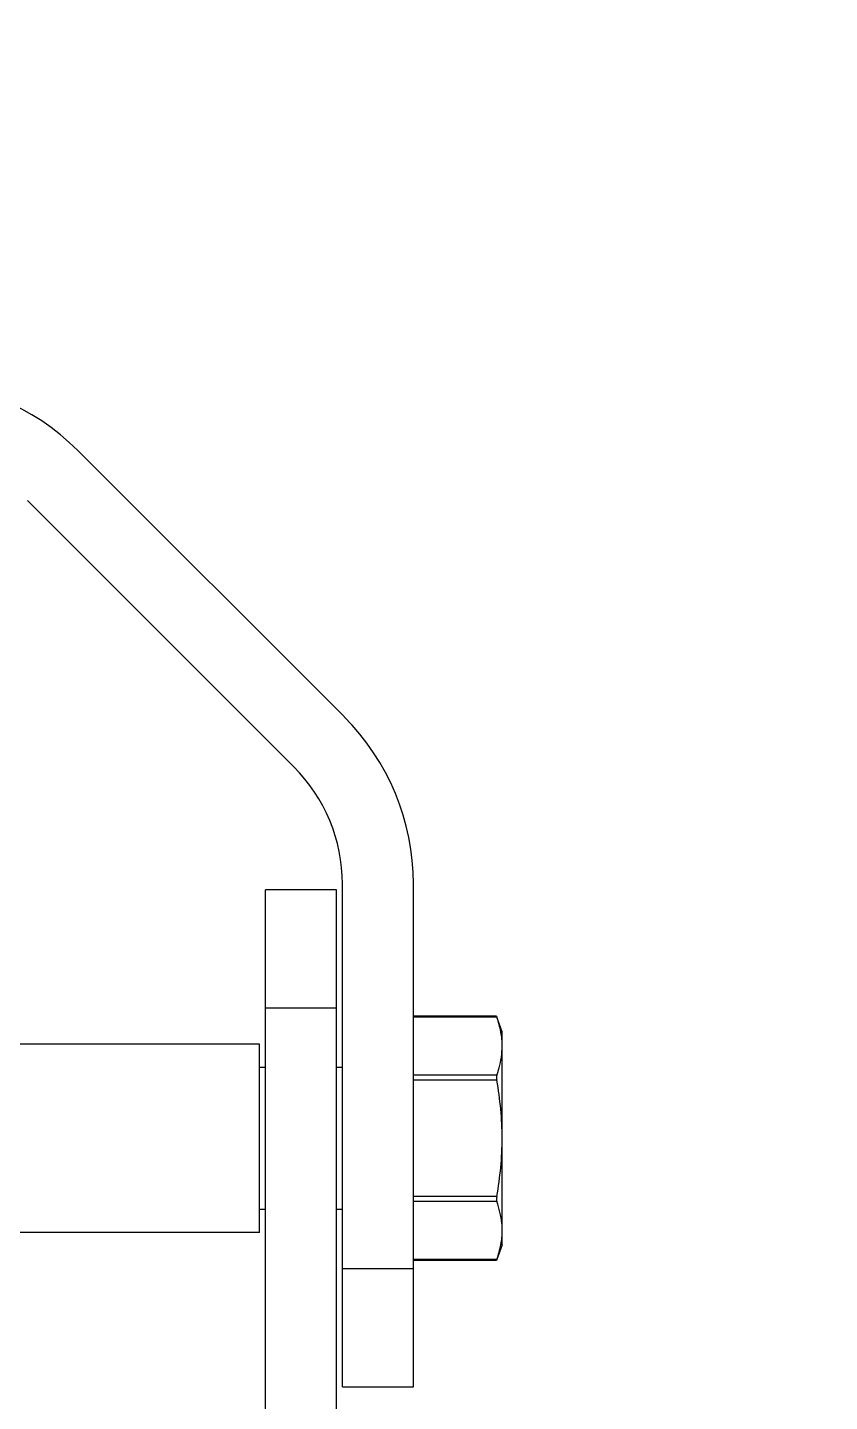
# Model space of a CAD drawing. Extents: x 1382187 to 1725648, y 860327 to 1571294.
# Drawn here: x 1507219 to 1508026, y 1247210 to 1248593 of the extents above; entities that cross this region are included whole.
import ezdxf

# ---------------------------------------------------------------- set-up
doc = ezdxf.new("R2010")
doc.units = 0
doc.header["$LTSCALE"] = 1000
doc.header["$MEASUREMENT"] = 0
doc.styles.get("Standard").update_dxf_attribs({"font": 'gbenor.shx', "bigfont": 'gbcbig.shx'})
doc.dimstyles.get("Standard").update_dxf_attribs({"dimtxt": 0.18, "dimasz": 0.18, "dimexe": 0.18, "dimexo": 0.0625, "dimgap": 0.09, "dimtad": 0, "dimtih": 1, "dimtoh": 1, "dimdec": 4, "dimzin": 0, "dimdsep": 46, "dimtxsty": 'Standard', "dimcen": 0.09, "dimadec": 0, "dimazin": 0, "dimtfac": 1, "dimtdec": 4, "dimtofl": 0, "dimtmove": 0, "dimatfit": 3, "dimfxl": 0, "dimtolj": 1, "dimtzin": 0, "dimarcsym": 0})

msp = doc.modelspace()

# ---------------------------------------------------------------- linework, layer by layer
at = {"linetype": 'Continuous'}
for p, q in [((1507537.6, 1247899.3), (1507269.8, 1248167.2)), ((1507219.2, 1248116.7), (1507487.1, 1247848.8)), ((1507530, 1247725), (1507458.6, 1247725)), ((1507458.6, 1246665.3), (1507458.6, 1247725)), ((1507530, 1246665.3), (1507530, 1247725)), ((1507536, 1247224.9), (1507536, 1247730.9)), ((1507607.4, 1247224.9), (1507607.4, 1247730.9)), ((1507530, 1247605.9), (1507458.6, 1247605.9)), ((1507691, 1247597.8), (1507607.4, 1247597.8)), ((1507691, 1247597.8), (1507691.3, 1247597)), ((1507691.3, 1247597), (1507607.4, 1247597)), ((1507696.7, 1247582.1), (1507691.3, 1247597)), ((1507696.7, 1247367.8), (1507696.7, 1247582.1)), ((1507452.6, 1247569.6), (1506154.8, 1247569.6)), ((1507452.6, 1247380.3), (1507452.6, 1247569.6)), ((1507452.6, 1247546.4), (1507458.6, 1247546.4)), ((1507452.6, 1247546.4), (1507458.6, 1247546.4)), ((1507530, 1247546.4), (1507536, 1247546.4)), ((1507530, 1247546.4), (1507536, 1247546.4)), ((1507691.3, 1247538.5), (1507607.4, 1247538.5)), ((1507691.3, 1247533.4), (1507607.4, 1247533.4)), ((1507691.3, 1247416.5), (1507607.4, 1247416.5)), ((1507691.3, 1247411.4), (1507607.4, 1247411.4)), ((1507452.6, 1247403.5), (1507458.6, 1247403.5)), ((1507452.6, 1247403.5), (1507458.6, 1247403.5)), ((1507530, 1247403.5), (1507536, 1247403.5)), ((1507530, 1247403.5), (1507536, 1247403.5)), ((1507452.6, 1247380.3), (1506154.8, 1247380.3)), ((1507696.7, 1247367.8), (1507691.3, 1247352.9)), ((1507691.3, 1247352.9), (1507607.4, 1247352.9)), ((1507691, 1247352.1), (1507607.4, 1247352.1)), ((1507691.3, 1247352.9), (1507691, 1247352.1)), ((1507536, 1247344), (1507607.4, 1247344)), ((1507536, 1247224.9), (1507607.4, 1247224.9))]:
    msp.add_line(p, q, dxfattribs=at)
for radius in [642.9, 595.3]:
    msp.add_circle((1506803.7, 1246665.3), radius, dxfattribs=at)
for centre, radius, start, end in [((1507101.4, 1247998.8), 238.1, 45, 90), ((1507369.3, 1247730.9), 238.1, 0, 45), ((1507369.3, 1247730.9), 166.7, 0, 45)]:
    msp.add_arc(centre, radius, start, end, dxfattribs=at)
for points in [[(1507695.4, 1247581.8), (1507694.4, 1247587), (1507693, 1247592), (1507691.3, 1247597)], [(1507696.7, 1247567.8), (1507696.7, 1247572.5), (1507696.2, 1247577.2), (1507695.4, 1247581.8)], [(1507696.7, 1247475), (1507696.7, 1247494.5), (1507694.6, 1247514.1), (1507691.3, 1247533.4)], [(1507691.3, 1247416.5), (1507694.6, 1247435.8), (1507696.7, 1247455.4), (1507696.7, 1247475)], [(1507695.4, 1247368.1), (1507696.2, 1247372.7), (1507696.7, 1247377.4), (1507696.7, 1247382.2)], [(1507691.3, 1247352.9), (1507693, 1247357.9), (1507694.4, 1247362.9), (1507695.4, 1247368.1)]]:
    msp.add_open_spline(points, degree=3, dxfattribs=at)
for points, knots in [([(1507691.3, 1247538.5), (1507692.1, 1247540.9), (1507695.1, 1247550.4), (1507696.7, 1247560.4), (1507696.7, 1247567.8)], [0, 0, 0, 0, 0.25524, 1, 1, 1, 1]), ([(1507691.3, 1247538.5), (1507691.2, 1247538.2), (1507690.8, 1247536.5), (1507691, 1247534.8), (1507691.3, 1247533.4)], [0, 0, 0, 0, 0.185973, 1, 1, 1, 1]), ([(1507691.3, 1247416.5), (1507691.2, 1247416), (1507691, 1247414.3), (1507690.9, 1247412.5), (1507691.3, 1247411.4)], [0, 0, 0, 0, 0.299097, 1, 1, 1, 1]), ([(1507696.7, 1247382.2), (1507696.7, 1247384.6), (1507696.2, 1247394.5), (1507693.7, 1247404.3), (1507691.3, 1247411.4)], [0, 0, 0, 0, 0.246657, 1, 1, 1, 1])]:
    msp.add_open_spline(points, degree=3, knots=knots, dxfattribs=at)

# ---------------------------------------------------------------- leaders
msp.add_leader([(1506892.3, 1248492.8), (1508025.9, 1248887.7)], dimstyle='Standard', override={"dimgap": 20, "dimtad": 0})

doc.saveas('drawing.dxf')
